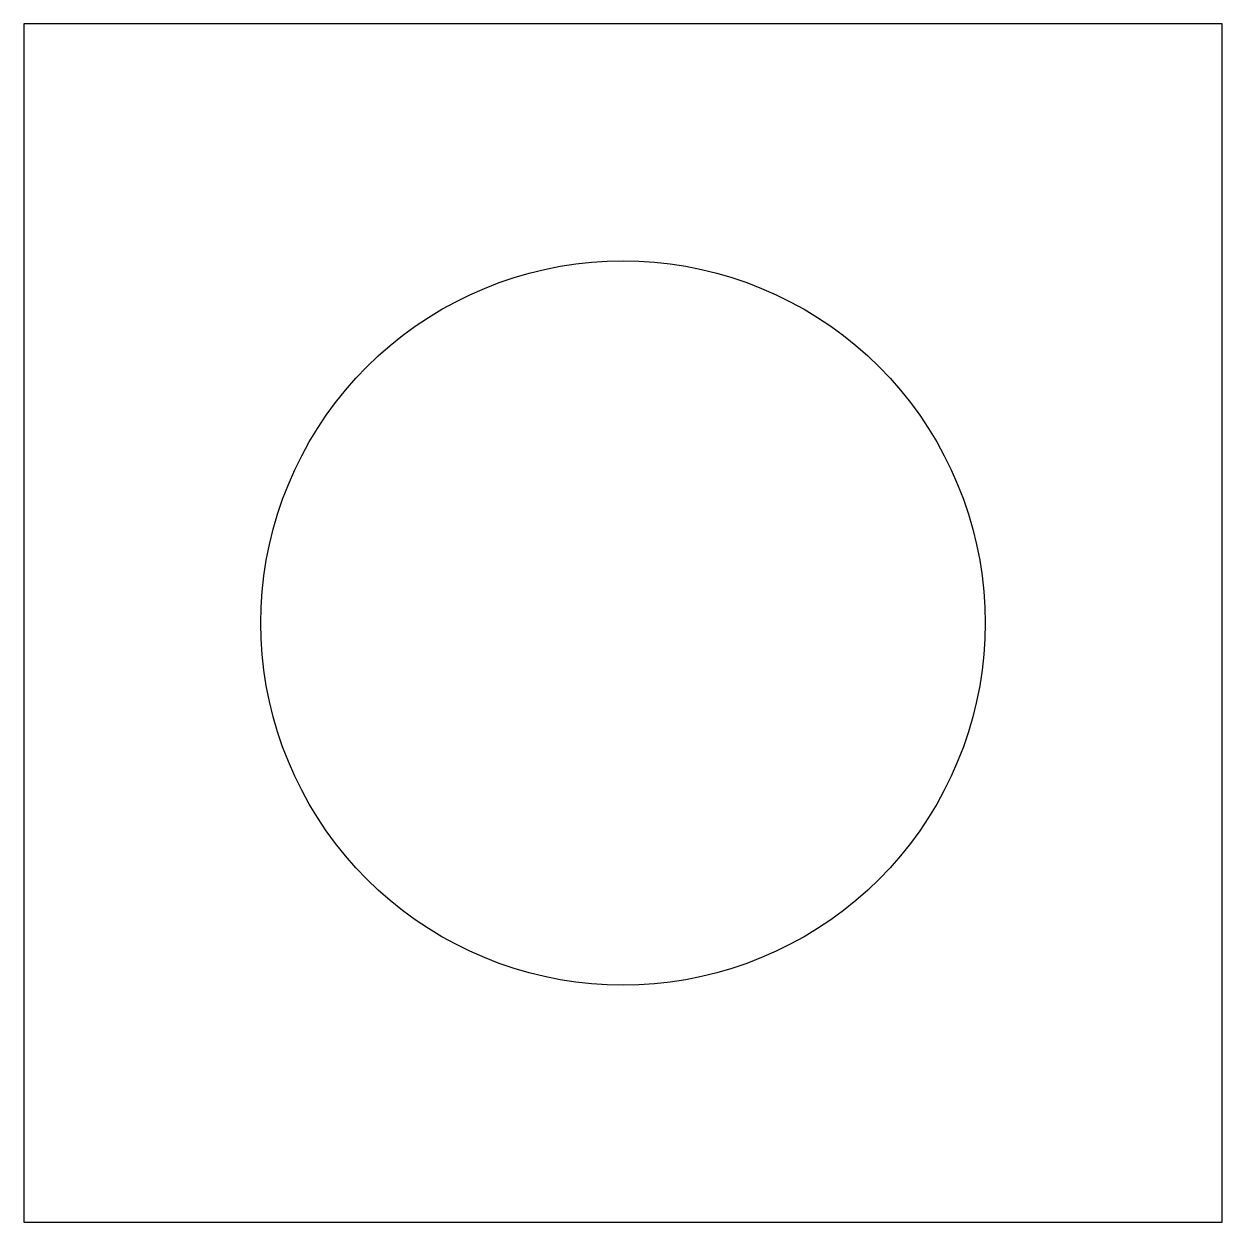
# Model space of a CAD drawing. Header units: metres. Extents: x 0 to 86, y 0 to 86.
import ezdxf

# ---------------------------------------------------------------- set-up
doc = ezdxf.new("R2010")
doc.units = ezdxf.units.M

msp = doc.modelspace()

# ---------------------------------------------------------------- linework, layer by layer
for p, q in [((86, 86), (0, 86)), ((0, 86), (0, 0)), ((86, 0), (86, 86)), ((39.6063, 68.7776), (40.7339, 68.9011)), ((40.7339, 68.9011), (41.8659, 68.9753)), ((41.8659, 68.9753), (43, 69)), ((43, 69), (44.1341, 68.9753)), ((44.1341, 68.9753), (45.266, 68.9011)), ((45.266, 68.9011), (46.3937, 68.7776)), ((35.1816, 67.7966), (36.2707, 68.1141)), ((36.2707, 68.1141), (37.3726, 68.3837)), ((37.3726, 68.3837), (38.4851, 68.605)), ((38.4851, 68.605), (39.6063, 68.7776)), ((46.3937, 68.7776), (47.5148, 68.605)), ((47.5148, 68.605), (48.6274, 68.3837)), ((48.6274, 68.3837), (49.7293, 68.1141)), ((49.7293, 68.1141), (50.8183, 67.7966)), ((33.0502, 67.0209), (34.1075, 67.432)), ((34.1075, 67.432), (35.1816, 67.7966)), ((50.8183, 67.7966), (51.8925, 67.432)), ((51.8925, 67.432), (52.9498, 67.0209)), ((30.9945, 66.0623), (32.0119, 66.564)), ((32.0119, 66.564), (33.0502, 67.0209)), ((52.9498, 67.0209), (53.9881, 66.564)), ((53.9881, 66.564), (55.0055, 66.0623)), ((29.0302, 64.9282), (30, 65.5166)), ((30, 65.5166), (30.9945, 66.0623)), ((55.0055, 66.0623), (56, 65.5166)), ((56, 65.5166), (56.9698, 64.9282)), ((28.087, 64.2979), (29.0302, 64.9282)), ((56.9698, 64.9282), (57.913, 64.2979)), ((27.1722, 63.6272), (28.087, 64.2979)), ((57.913, 64.2979), (58.8278, 63.6272)), ((25.4346, 62.1692), (26.2875, 62.9171)), ((26.2875, 62.9171), (27.1722, 63.6272)), ((58.8278, 63.6272), (59.7125, 62.9171)), ((59.7125, 62.9171), (60.5653, 62.1692)), ((24.6152, 61.3848), (25.4346, 62.1692)), ((60.5653, 62.1692), (61.3848, 61.3848)), ((23.8308, 60.5653), (24.6152, 61.3848)), ((61.3848, 61.3848), (62.1692, 60.5653)), ((23.0828, 59.7125), (23.8308, 60.5653)), ((62.1692, 60.5653), (62.9171, 59.7125)), ((22.3728, 58.8278), (23.0828, 59.7125)), ((62.9171, 59.7125), (63.6272, 58.8278)), ((21.702, 57.913), (22.3728, 58.8278)), ((63.6272, 58.8278), (64.2979, 57.913)), ((21.0718, 56.9698), (21.702, 57.913)), ((64.2979, 57.913), (64.9282, 56.9698)), ((20.4833, 56), (21.0718, 56.9698)), ((64.9282, 56.9698), (65.5166, 56)), ((19.9377, 55.0055), (20.4833, 56)), ((65.5166, 56), (66.0623, 55.0055)), ((19.436, 53.9881), (19.9377, 55.0055)), ((66.0623, 55.0055), (66.564, 53.9881)), ((18.9791, 52.9498), (19.436, 53.9881)), ((66.564, 53.9881), (67.0209, 52.9498)), ((18.568, 51.8925), (18.9791, 52.9498)), ((67.0209, 52.9498), (67.432, 51.8925)), ((18.2034, 50.8183), (18.568, 51.8925)), ((67.432, 51.8925), (67.7966, 50.8183)), ((17.8859, 49.7293), (18.2034, 50.8183)), ((67.7966, 50.8183), (68.1141, 49.7293)), ((17.6163, 48.6274), (17.8859, 49.7293)), ((68.1141, 49.7293), (68.3837, 48.6274)), ((17.395, 47.5148), (17.6163, 48.6274)), ((68.3837, 48.6274), (68.605, 47.5148)), ((17.2224, 46.3937), (17.395, 47.5148)), ((68.605, 47.5148), (68.7776, 46.3937)), ((17.0989, 45.266), (17.2224, 46.3937)), ((68.7776, 46.3937), (68.9011, 45.266)), ((17.0247, 44.1341), (17.0989, 45.266)), ((68.9011, 45.266), (68.9753, 44.1341)), ((17, 43), (17.0247, 44.1341)), ((68.9753, 44.1341), (69, 43)), ((17.0247, 41.8659), (17, 43)), ((69, 43), (68.9753, 41.8659)), ((17.0989, 40.7339), (17.0247, 41.8659)), ((68.9753, 41.8659), (68.9011, 40.7339)), ((17.2224, 39.6063), (17.0989, 40.7339)), ((68.9011, 40.7339), (68.7776, 39.6063)), ((17.395, 38.4851), (17.2224, 39.6063)), ((68.7776, 39.6063), (68.605, 38.4851)), ((17.6163, 37.3726), (17.395, 38.4851)), ((68.605, 38.4851), (68.3837, 37.3726)), ((17.8859, 36.2707), (17.6163, 37.3726)), ((68.3837, 37.3726), (68.1141, 36.2707)), ((18.2034, 35.1816), (17.8859, 36.2707)), ((68.1141, 36.2707), (67.7966, 35.1816)), ((18.568, 34.1075), (18.2034, 35.1816)), ((67.7966, 35.1816), (67.432, 34.1075)), ((18.9791, 33.0502), (18.568, 34.1075)), ((67.432, 34.1075), (67.0209, 33.0502)), ((19.436, 32.0119), (18.9791, 33.0502)), ((67.0209, 33.0502), (66.564, 32.0119)), ((19.9377, 30.9945), (19.436, 32.0119)), ((66.564, 32.0119), (66.0623, 30.9945)), ((20.4833, 30), (19.9377, 30.9945)), ((66.0623, 30.9945), (65.5166, 30)), ((21.0718, 29.0302), (20.4833, 30)), ((65.5166, 30), (64.9282, 29.0302)), ((21.702, 28.087), (21.0718, 29.0302)), ((64.9282, 29.0302), (64.2979, 28.087)), ((22.3728, 27.1722), (21.702, 28.087)), ((64.2979, 28.087), (63.6272, 27.1722)), ((23.0828, 26.2875), (22.3728, 27.1722)), ((63.6272, 27.1722), (62.9171, 26.2875)), ((23.8308, 25.4346), (23.0828, 26.2875)), ((62.9171, 26.2875), (62.1692, 25.4346)), ((24.6152, 24.6152), (23.8308, 25.4346)), ((62.1692, 25.4346), (61.3848, 24.6152)), ((25.4346, 23.8308), (24.6152, 24.6152)), ((61.3848, 24.6152), (60.5653, 23.8308)), ((26.2875, 23.0828), (25.4346, 23.8308)), ((60.5653, 23.8308), (59.7125, 23.0828)), ((27.1722, 22.3728), (26.2875, 23.0828)), ((28.087, 21.702), (27.1722, 22.3728)), ((58.8278, 22.3728), (57.913, 21.702)), ((59.7125, 23.0828), (58.8278, 22.3728)), ((29.0302, 21.0718), (28.087, 21.702)), ((57.913, 21.702), (56.9698, 21.0718)), ((30, 20.4833), (29.0302, 21.0718)), ((56.9698, 21.0718), (56, 20.4833)), ((30.9945, 19.9377), (30, 20.4833)), ((32.0119, 19.436), (30.9945, 19.9377)), ((55.0055, 19.9377), (53.9881, 19.436)), ((56, 20.4833), (55.0055, 19.9377)), ((33.0502, 18.9791), (32.0119, 19.436)), ((34.1075, 18.568), (33.0502, 18.9791)), ((52.9498, 18.9791), (51.8925, 18.568)), ((53.9881, 19.436), (52.9498, 18.9791)), ((35.1816, 18.2034), (34.1075, 18.568)), ((36.2707, 17.8859), (35.1816, 18.2034)), ((50.8183, 18.2034), (49.7293, 17.8859)), ((51.8925, 18.568), (50.8183, 18.2034)), ((37.3726, 17.6163), (36.2707, 17.8859)), ((38.4851, 17.395), (37.3726, 17.6163)), ((39.6063, 17.2224), (38.4851, 17.395)), ((40.7339, 17.0989), (39.6063, 17.2224)), ((46.3937, 17.2224), (45.266, 17.0989)), ((47.5148, 17.395), (46.3937, 17.2224)), ((48.6274, 17.6163), (47.5148, 17.395)), ((49.7293, 17.8859), (48.6274, 17.6163)), ((41.8659, 17.0247), (40.7339, 17.0989)), ((43, 17), (41.8659, 17.0247)), ((44.1341, 17.0247), (43, 17)), ((45.266, 17.0989), (44.1341, 17.0247)), ((0, 0), (86, 0))]:
    msp.add_line(p, q)

doc.saveas('drawing.dxf')
